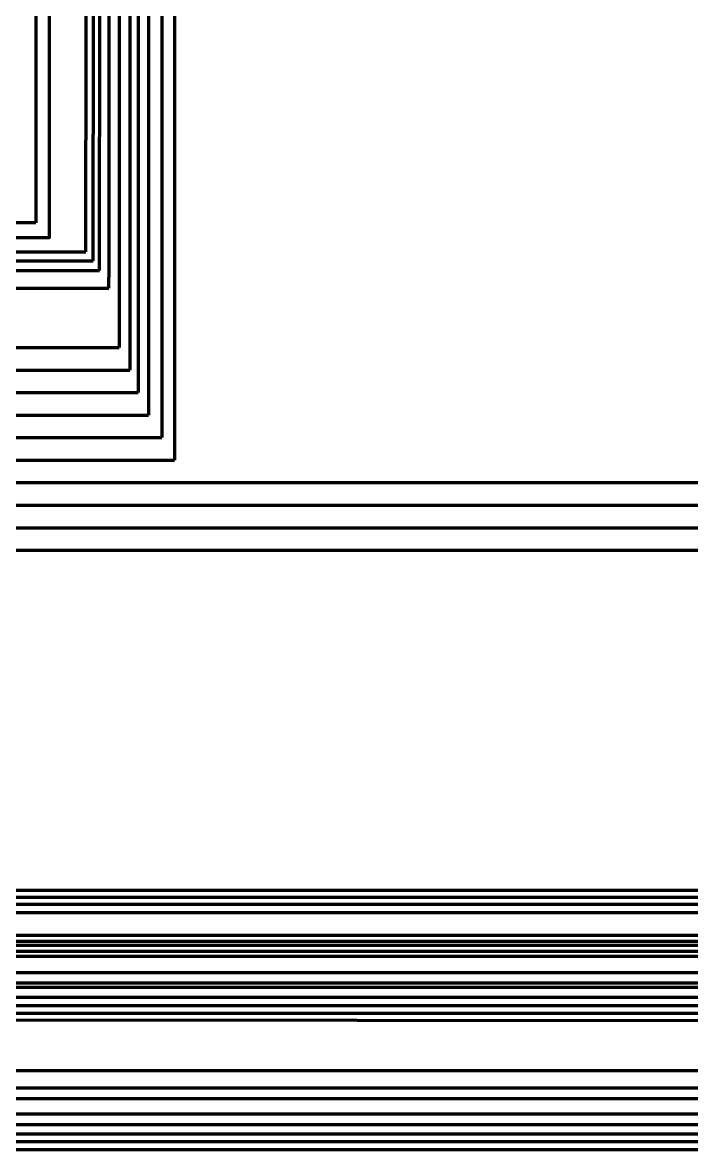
# Model space of a CAD drawing. Header units: millimetres. Extents: x 1 to 135, y 2 to 75.
# Drawn here: x 75.76 to 90.62, y 1.69 to 26.7 of the extents above; entities that cross this region are included whole.
import ezdxf

# ---------------------------------------------------------------- set-up
doc = ezdxf.new("R2010")
doc.units = ezdxf.units.MM
doc.layers.add('ADC DATA', color=120, linetype='Continuous')
doc.layers.add('IO DATA', color=150, linetype='Continuous')

msp = doc.modelspace()

# ---------------------------------------------------------------- linework, layer by layer
at = {"layer": 'ADC DATA', "lineweight": 211}
for p, q in [((76.057, 44.216), (76.057, 22.259)), ((76.057, 22.259), (22.407, 22.259))]:
    msp.add_line(p, q, dxfattribs=at)
at = {"layer": 'IO DATA', "lineweight": 211}
for p, q in [((77.167, 43.87), (77.167, 24.089)), ((77.333, 43.668), (77.333, 24.226)), ((77.473, 43.427), (77.473, 24.166)), ((77.684, 43.334), (77.684, 21.05)), ((77.912, 43.051), (77.912, 19.489)), ((78.151, 37.448), (78.151, 18.989)), ((78.336, 37.342), (78.336, 18.489)), ((78.562, 37.173), (78.562, 17.989)), ((78.858, 37.051), (78.858, 17.489)), ((79.141, 36.852), (79.141, 16.989)), ((77.167, 21.612), (77.167, 24.089)), ((77.333, 21.412), (77.333, 24.226)), ((77.473, 21.198), (77.473, 24.166)), ((45.311, 21.612), (77.167, 21.612)), ((45.54, 21.412), (77.333, 21.412)), ((45.796, 21.198), (77.473, 21.198)), ((77.684, 20.808), (77.684, 21.05)), ((45.968, 20.808), (77.684, 20.808)), ((47.005, 19.489), (77.912, 19.489)), ((47.005, 18.989), (78.151, 18.989)), ((47.005, 18.489), (78.336, 18.489)), ((47.005, 17.989), (78.562, 17.989)), ((47.005, 17.489), (78.858, 17.489)), ((47.005, 16.989), (79.141, 16.989)), ((47.005, 16.489), (94.948, 16.489)), ((47.005, 15.989), (95.248, 15.989)), ((51.296, 15.489), (95.5, 15.489)), ((51.692, 14.989), (95.819, 14.989)), ((40.725, 7.291), (119.7, 7.291)), ((40.845, 7.448), (119.079, 7.448)), ((40.588, 7.134), (120.471, 7.134)), ((40.45, 6.946), (121.347, 6.946)), ((36.843, 6.312), (123.55, 6.312)), ((37.019, 6.444), (122.828, 6.444)), ((36.328, 6.095), (124.374, 6.095)), ((36.613, 6.221), (123.91, 6.221)), ((36.176, 5.983), (124.791, 5.983)), ((32.236, 5.619), (126.281, 5.619)), ((31.984, 5.293), (127.04, 5.293)), ((32.098, 5.39), (126.64, 5.39)), ((31.888, 5.072), (127.5, 5.072)), ((33.031, 4.884), (127.952, 4.884)), ((32.446, 4.606), (129.057, 4.523)), ((32.726, 4.714), (128.55, 4.714)), ((29.119, 3.442), (131.082, 3.442)), ((28.771, 3.057), (131.596, 3.057)), ((28.6, 2.824), (132.16, 2.824)), ((28.248, 2.478), (132.559, 2.478)), ((27.862, 2.038), (133.697, 2.038)), ((28.007, 2.241), (133.143, 2.241)), ((27.728, 1.871), (134.237, 1.871)), ((27.556, 1.691), (134.918, 1.691))]:
    msp.add_line(p, q, dxfattribs=at)
msp.add_lwpolyline([(85.166, 48.712), (82.639, 48.712), (82.639, 44.098), (76.353, 44.098), (76.353, 21.92), (45.053, 21.92), (45.053, 17.489), (46.505, 17.489)], dxfattribs=at)

doc.saveas('drawing.dxf')
